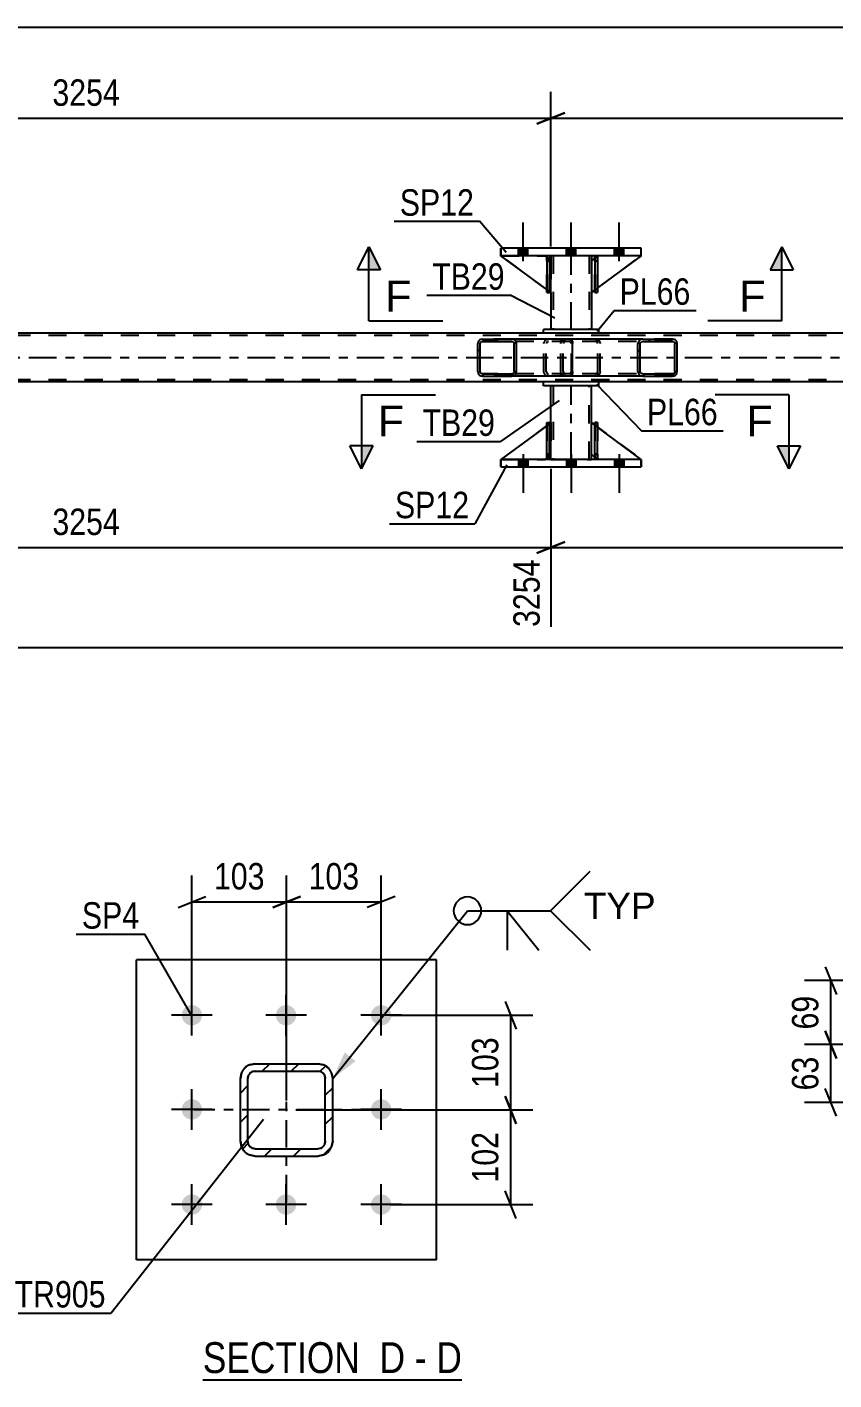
# Model space of a CAD drawing. Header units: millimetres. Extents: x 0 to 841, y 0 to 594.
# Drawn here: x 97.1 to 184.5, y 101.9 to 248.4 of the extents above; entities that cross this region are included whole.
import ezdxf

# ---------------------------------------------------------------- set-up
doc = ezdxf.new("R2010")
doc.units = ezdxf.units.MM
doc.linetypes.add('DXK_LINE_DOT2', pattern=[3.9198, 1.9599, -1.9599])
doc.linetypes.add('DXK_LINE_DOT3', pattern=[5.9187, 2.979, -0.9799, 0.9799, -0.9799])
doc.styles.add('Arial', font='ARIAL.TTF', dxfattribs={"height": 0.2})
doc.styles.add('Arial Narrow', font='ARIALN.TTF', dxfattribs={"height": 0.2})

# ---------------------------------------------------------------- blocks, each defined once
blk = doc.blocks.new('Unknown-275726623-14 - 2146')
at = {"color": 6, "linetype": 'Continuous'}
blk.add_line((116.12, 101.85), (144.19, 101.85), dxfattribs=at)
at = {"color": 0, "linetype": 'Continuous'}
for points in [[(134.22, 102.6), (134.22, 106.1), (116.12, 106.1), (116.12, 102.6)], [(138.04, 102.6), (138.04, 106.1), (135.27, 106.1), (135.27, 102.6)], [(140.37, 102.6), (140.37, 106.1), (139.09, 106.1), (139.09, 102.6)], [(144.19, 102.6), (144.19, 106.1), (141.42, 106.1), (141.42, 102.6)]]:
    blk.add_wipeout(points, dxfattribs=at)
at = {"color": 7, "linetype": 'Continuous', "style": 'Arial Narrow'}
for s, p in [('SECTION ', (116.12, 102.6)), ('D', (135.27, 102.6)), ('D', (141.42, 102.6)), ('-', (139.09, 102.6))]:
    blk.add_text(s, height=3.34, dxfattribs=at).set_placement(p)
blk = doc.blocks.new('Part-275726623-4379 - 4230')
at = {"color": 7, "linetype": 'DXK_LINE_DOT2'}
for p, q in [((153.82, 219.61), (148.42, 223.61)), ((148.42, 223.61), (153.22, 223.61)), ((153.22, 223.61), (153.82, 223.01)), ((153.82, 223.01), (153.22, 223.61)), ((153.82, 223.01), (153.82, 219.61)), ((153.82, 223.01), (153.82, 223.01)), ((153.82, 223.01), (153.82, 219.61))]:
    blk.add_line(p, q, dxfattribs=at)
blk = doc.blocks.new('Part-275726623-4377 - 4230')
at = {"color": 7, "linetype": 'DXK_LINE_DOT2'}
for p, q in [((158.82, 223.61), (158.22, 223.01)), ((158.22, 219.61), (163.62, 223.61)), ((158.22, 223.01), (158.22, 219.61)), ((163.62, 223.61), (158.82, 223.61))]:
    blk.add_line(p, q, dxfattribs=at)
blk = doc.blocks.new('Part-275726623-4378 - 4230')
at = {"color": 2, "linetype": 'Continuous'}
for p, q in [((153.37, 219.94), (148.42, 223.61)), ((153.37, 223.46), (153.22, 223.61)), ((153.82, 223.01), (153.69, 223.14)), ((153.82, 223.01), (153.82, 223.01)), ((153.82, 219.61), (153.82, 223.01)), ((153.69, 219.7), (153.82, 219.61)), ((153.82, 219.61), (153.82, 219.61))]:
    blk.add_line(p, q, dxfattribs=at)
at = {"color": 7, "linetype": 'DXK_LINE_DOT2'}
for p, q in [((153.22, 223.61), (148.42, 223.61)), ((153.22, 223.61), (153.82, 223.01)), ((153.69, 223.14), (153.37, 223.46)), ((153.82, 223.01), (153.82, 219.61)), ((153.69, 219.7), (153.37, 219.94))]:
    blk.add_line(p, q, dxfattribs=at)
blk = doc.blocks.new('Bolt-275726623-4281 - 4230')
at = {"linetype": 'Continuous'}
for points in [[(150.3, 223.61), (151.34, 223.61), (151.34, 224.41), (150.3, 224.41)], [(150.3, 223.61), (151.34, 223.61), (151.34, 224.41), (150.3, 224.41)], [(150.3, 223.61), (151.34, 223.61), (151.34, 224.41), (150.3, 224.41)], [(155.5, 223.61), (156.54, 223.61), (156.54, 224.41), (155.5, 224.41)], [(155.5, 223.61), (156.54, 223.61), (156.54, 224.41), (155.5, 224.41)], [(160.7, 223.61), (161.74, 223.61), (161.74, 224.41), (160.7, 224.41)], [(160.7, 223.61), (161.74, 223.61), (161.74, 224.41), (160.7, 224.41)], [(160.7, 223.61), (161.74, 223.61), (161.74, 224.41), (160.7, 224.41)]]:
    blk.add_hatch(color=1, dxfattribs=at).paths.add_polyline_path(points)
at = {"color": 1, "linetype": 'Continuous'}
for p, q in [((150.82, 223.01), (150.82, 227.21)), ((150.82, 223.01), (150.82, 227.21)), ((150.82, 223.01), (150.82, 227.21)), ((156.02, 223.01), (156.02, 227.21)), ((156.02, 223.01), (156.02, 227.21)), ((161.22, 223.01), (161.22, 227.21)), ((161.22, 223.01), (161.22, 227.21)), ((161.22, 223.01), (161.22, 227.21)), ((150.3, 223.61), (150.3, 224.41)), ((150.3, 223.61), (150.3, 224.41)), ((150.3, 223.61), (150.3, 224.41)), ((151.34, 223.61), (151.34, 224.41)), ((151.34, 223.61), (151.34, 224.41)), ((151.34, 223.61), (151.34, 224.41)), ((155.5, 223.61), (155.5, 224.41)), ((155.5, 223.61), (155.5, 224.41)), ((156.54, 223.61), (156.54, 224.41)), ((156.54, 223.61), (156.54, 224.41)), ((160.7, 223.61), (160.7, 224.41)), ((160.7, 223.61), (160.7, 224.41)), ((160.7, 223.61), (160.7, 224.41)), ((161.74, 223.61), (161.74, 224.41)), ((161.74, 223.61), (161.74, 224.41)), ((161.74, 223.61), (161.74, 224.41))]:
    blk.add_line(p, q, dxfattribs=at)
blk = doc.blocks.new('Bolt-275726623-4282 - 4230')
at = {"linetype": 'Continuous'}
for points in [[(151.34, 201.53), (150.3, 201.53), (150.3, 200.73), (151.34, 200.73)], [(151.34, 201.53), (150.3, 201.53), (150.3, 200.73), (151.34, 200.73)], [(151.34, 201.53), (150.3, 201.53), (150.3, 200.73), (151.34, 200.73)], [(156.54, 201.53), (155.5, 201.53), (155.5, 200.73), (156.54, 200.73)], [(156.54, 201.53), (155.5, 201.53), (155.5, 200.73), (156.54, 200.73)], [(161.74, 201.53), (160.7, 201.53), (160.7, 200.73), (161.74, 200.73)], [(161.74, 201.53), (160.7, 201.53), (160.7, 200.73), (161.74, 200.73)], [(161.74, 201.53), (160.7, 201.53), (160.7, 200.73), (161.74, 200.73)]]:
    blk.add_hatch(color=1, dxfattribs=at).paths.add_polyline_path(points)
at = {"color": 1, "linetype": 'Continuous'}
for p, q in [((150.3, 201.53), (150.3, 200.73)), ((150.3, 201.53), (150.3, 200.73)), ((150.3, 201.53), (150.3, 200.73)), ((150.82, 202.13), (150.82, 197.93)), ((150.82, 202.13), (150.82, 197.93)), ((150.82, 202.13), (150.82, 197.93)), ((151.34, 201.53), (151.34, 200.73)), ((151.34, 201.53), (151.34, 200.73)), ((151.34, 201.53), (151.34, 200.73)), ((155.5, 201.53), (155.5, 200.73)), ((155.5, 201.53), (155.5, 200.73)), ((156.02, 202.13), (156.02, 197.93)), ((156.02, 202.13), (156.02, 197.93)), ((156.54, 201.53), (156.54, 200.73)), ((156.54, 201.53), (156.54, 200.73)), ((160.7, 201.53), (160.7, 200.73)), ((160.7, 201.53), (160.7, 200.73)), ((160.7, 201.53), (160.7, 200.73)), ((161.22, 202.13), (161.22, 197.93)), ((161.22, 202.13), (161.22, 197.93)), ((161.22, 202.13), (161.22, 197.93)), ((161.74, 201.53), (161.74, 200.73)), ((161.74, 201.53), (161.74, 200.73)), ((161.74, 201.53), (161.74, 200.73))]:
    blk.add_line(p, q, dxfattribs=at)
blk = doc.blocks.new('Part-275726623-4478 - 4230')
at = {"color": 7, "linetype": 'DXK_LINE_DOT2'}
for p, q in [((153.37, 223.01), (153.37, 223.61)), ((153.37, 223.61), (153.37, 223.61)), ((153.37, 223.61), (153.37, 219.61)), ((153.69, 223.61), (153.37, 223.61)), ((153.37, 219.61), (153.37, 223.01)), ((153.37, 223.01), (153.69, 223.01)), ((153.69, 223.01), (153.69, 223.61)), ((153.69, 219.61), (153.69, 223.61)), ((153.69, 223.01), (153.69, 219.61)), ((153.37, 219.61), (153.69, 219.61))]:
    blk.add_line(p, q, dxfattribs=at)
blk = doc.blocks.new('Part-275726623-4293 - 4230')
at = {"color": 2, "linetype": 'Continuous'}
for p, q in [((153.02, 215.21), (61.78, 215.21)), ((323.28, 215.21), (159.02, 215.21)), ((153.02, 209.93), (61.78, 209.93)), ((323.28, 209.93), (159.02, 209.93))]:
    blk.add_line(p, q, dxfattribs=at)
at = {"color": 7, "linetype": 'DXK_LINE_DOT2'}
for p, q in [((720.69, 214.97), (61.78, 214.97)), ((159.02, 215.21), (153.02, 215.21)), ((720.69, 210.17), (61.78, 210.17)), ((159.02, 209.93), (153.02, 209.93))]:
    blk.add_line(p, q, dxfattribs=at)
at = {"color": 7, "linetype": 'DXK_LINE_DOT3'}
blk.add_line((61.78, 212.57), (720.69, 212.57), dxfattribs=at)
blk = doc.blocks.new('Part-275726623-4472 - 4230')
at = {"color": 2, "linetype": 'Continuous'}
for p, q in [((159.02, 209.93), (153.02, 209.93)), ((153.02, 209.53), (153.02, 209.93)), ((159.02, 209.53), (153.02, 209.53)), ((159.02, 209.53), (159.02, 209.93))]:
    blk.add_line(p, q, dxfattribs=at)
blk = doc.blocks.new('Part-275726623-4375 - 4230')
at = {"color": 7, "linetype": 'DXK_LINE_DOT2'}
for p, q in [((153.37, 205.53), (153.69, 205.53)), ((153.37, 202.13), (153.37, 205.53)), ((153.37, 205.53), (153.37, 201.53)), ((153.69, 205.53), (153.69, 202.13)), ((153.69, 201.53), (153.69, 205.43)), ((153.69, 202.13), (153.37, 202.13)), ((153.37, 201.53), (153.37, 202.13)), ((153.69, 201.53), (153.37, 201.53)), ((153.69, 202.13), (153.69, 201.53)), ((153.69, 201.53), (153.69, 201.53))]:
    blk.add_line(p, q, dxfattribs=at)
blk = doc.blocks.new('Part-275726623-4362 - 4230')
at = {"color": 2, "linetype": 'Continuous'}
for p, q in [((163.62, 224.41), (148.42, 224.41)), ((148.42, 223.61), (148.42, 224.41)), ((163.62, 223.61), (163.62, 224.41)), ((163.62, 223.61), (148.42, 223.61))]:
    blk.add_line(p, q, dxfattribs=at)
at = {"color": 7, "linetype": 'DXK_LINE_DOT2'}
for p, q in [((148.42, 224.41), (148.42, 223.61)), ((163.62, 223.61), (163.62, 224.41))]:
    blk.add_line(p, q, dxfattribs=at)
blk = doc.blocks.new('Part-275726623-4371 - 4230')
at = {"color": 7, "linetype": 'DXK_LINE_DOT2'}
for p, q in [((153.82, 205.53), (148.42, 201.53)), ((153.82, 202.13), (153.82, 205.53)), ((153.82, 205.53), (153.82, 202.13)), ((148.42, 201.53), (153.22, 201.53)), ((153.22, 201.53), (153.82, 202.13)), ((153.82, 202.13), (153.22, 201.53)), ((153.82, 202.13), (153.82, 202.13))]:
    blk.add_line(p, q, dxfattribs=at)
blk = doc.blocks.new('Part-275726623-4374 - 4230')
at = {"color": 7, "linetype": 'DXK_LINE_DOT2'}
for p, q in [((158.89, 205.53), (158.57, 205.53)), ((158.57, 202.13), (158.57, 205.53)), ((158.57, 205.53), (158.57, 201.53)), ((158.89, 205.53), (158.89, 202.13)), ((158.89, 201.53), (158.89, 205.53)), ((158.89, 202.13), (158.57, 202.13)), ((158.57, 201.53), (158.57, 202.13)), ((158.89, 201.53), (158.57, 201.53)), ((158.89, 202.13), (158.89, 201.53)), ((158.89, 201.53), (158.89, 201.53))]:
    blk.add_line(p, q, dxfattribs=at)
blk = doc.blocks.new('Part-275726623-4368 - 4230')
at = {"color": 2, "linetype": 'Continuous'}
for p, q in [((158.22, 202.13), (158.22, 205.53)), ((158.57, 205.27), (158.22, 205.53)), ((163.62, 201.53), (158.89, 205.03)), ((158.57, 201.78), (158.22, 202.13))]:
    blk.add_line(p, q, dxfattribs=at)
at = {"color": 7, "linetype": 'DXK_LINE_DOT2'}
for p, q in [((158.89, 205.03), (158.57, 205.27)), ((158.82, 201.53), (158.57, 201.78)), ((163.62, 201.53), (158.82, 201.53)), ((163.62, 201.53), (163.62, 201.53)), ((163.62, 201.53), (163.62, 201.53))]:
    blk.add_line(p, q, dxfattribs=at)
blk = doc.blocks.new('Part-275726623-4376 - 4230')
at = {"color": 2, "linetype": 'Continuous'}
for p, q in [((158.57, 223.36), (158.22, 223.01)), ((158.22, 223.01), (158.22, 219.61)), ((163.62, 223.61), (158.89, 220.11)), ((158.57, 219.87), (158.22, 219.61))]:
    blk.add_line(p, q, dxfattribs=at)
at = {"color": 7, "linetype": 'DXK_LINE_DOT2'}
for p, q in [((158.82, 223.61), (158.57, 223.36)), ((163.62, 223.61), (158.82, 223.61)), ((158.89, 220.11), (158.57, 219.87))]:
    blk.add_line(p, q, dxfattribs=at)
blk = doc.blocks.new('Part-275726623-4367 - 4230')
at = {"color": 2, "linetype": 'Continuous'}
for p, q in [((148.42, 200.73), (148.42, 201.53)), ((163.62, 201.53), (148.42, 201.53)), ((148.42, 200.73), (163.62, 200.73)), ((163.62, 200.73), (163.62, 201.53))]:
    blk.add_line(p, q, dxfattribs=at)
at = {"color": 7, "linetype": 'DXK_LINE_DOT2'}
for p, q in [((148.42, 201.53), (148.42, 200.73)), ((163.62, 201.53), (163.62, 200.73))]:
    blk.add_line(p, q, dxfattribs=at)
blk = doc.blocks.new('Part-275726623-4369 - 4230')
at = {"color": 7, "linetype": 'DXK_LINE_DOT2'}
for p, q in [((158.22, 202.13), (158.22, 205.53)), ((158.22, 205.53), (163.62, 201.53)), ((158.82, 201.53), (158.22, 202.13)), ((163.62, 201.53), (158.82, 201.53))]:
    blk.add_line(p, q, dxfattribs=at)
blk = doc.blocks.new('Part-275726623-4370 - 4230')
at = {"color": 2, "linetype": 'Continuous'}
for p, q in [((153.37, 205.2), (148.42, 201.53)), ((153.82, 205.53), (153.69, 205.44)), ((153.82, 202.13), (153.82, 205.53)), ((153.37, 201.68), (153.22, 201.53)), ((153.82, 202.13), (153.69, 202)), ((153.82, 202.13), (153.82, 202.13))]:
    blk.add_line(p, q, dxfattribs=at)
at = {"color": 7, "linetype": 'DXK_LINE_DOT2'}
for p, q in [((153.69, 205.44), (153.37, 205.2)), ((153.82, 202.13), (153.82, 205.53)), ((148.42, 201.53), (153.22, 201.53)), ((153.82, 202.13), (153.22, 201.53)), ((153.69, 202), (153.37, 201.68))]:
    blk.add_line(p, q, dxfattribs=at)
blk = doc.blocks.new('Part-275726623-4372 - 4230')
at = {"color": 2, "linetype": 'Continuous'}
for p, q in [((158.57, 201.53), (158.57, 205.53)), ((158.57, 205.53), (158.89, 205.53)), ((158.89, 201.53), (158.89, 205.53)), ((158.57, 201.53), (158.57, 201.53)), ((158.89, 201.53), (158.57, 201.53))]:
    blk.add_line(p, q, dxfattribs=at)
at = {"color": 7, "linetype": 'DXK_LINE_DOT2'}
for p, q in [((158.57, 205.53), (158.57, 202.13)), ((158.89, 202.13), (158.89, 205.53)), ((158.57, 202.13), (158.57, 201.53)), ((158.57, 202.13), (158.89, 202.13)), ((158.89, 201.53), (158.89, 202.13)), ((158.89, 201.53), (158.89, 201.53))]:
    blk.add_line(p, q, dxfattribs=at)
blk = doc.blocks.new('Part-275726623-4373 - 4230')
at = {"color": 2, "linetype": 'Continuous'}
for p, q in [((153.37, 201.53), (153.37, 205.53)), ((153.37, 205.53), (153.69, 205.53)), ((153.69, 201.53), (153.69, 205.53)), ((153.37, 201.53), (153.37, 201.53)), ((153.69, 201.53), (153.37, 201.53))]:
    blk.add_line(p, q, dxfattribs=at)
at = {"color": 7, "linetype": 'DXK_LINE_DOT2'}
for p, q in [((153.37, 205.53), (153.37, 202.13)), ((153.69, 202.13), (153.69, 205.53)), ((153.37, 202.13), (153.37, 201.53)), ((153.37, 202.13), (153.69, 202.13)), ((153.69, 201.53), (153.69, 202.13)), ((153.69, 201.53), (153.69, 201.53))]:
    blk.add_line(p, q, dxfattribs=at)
blk = doc.blocks.new('Part-275726623-4380 - 4230')
at = {"color": 2, "linetype": 'Continuous'}
for p, q in [((158.89, 223.61), (158.57, 223.61)), ((158.57, 223.61), (158.57, 219.61)), ((158.89, 223.61), (158.89, 223.61)), ((158.89, 223.61), (158.89, 219.61)), ((158.89, 219.61), (158.57, 219.61))]:
    blk.add_line(p, q, dxfattribs=at)
at = {"color": 7, "linetype": 'DXK_LINE_DOT2'}
for p, q in [((158.57, 223.01), (158.57, 223.61)), ((158.89, 223.01), (158.57, 223.01)), ((158.57, 223.01), (158.57, 219.61)), ((158.89, 223.01), (158.89, 223.61)), ((158.89, 223.61), (158.89, 223.61)), ((158.89, 219.61), (158.89, 223.01))]:
    blk.add_line(p, q, dxfattribs=at)
blk = doc.blocks.new('Part-275726623-4381 - 4230')
at = {"color": 2, "linetype": 'Continuous'}
for p, q in [((153.69, 223.61), (153.37, 223.61)), ((153.37, 223.61), (153.37, 219.61)), ((153.69, 223.61), (153.69, 223.61)), ((153.69, 223.61), (153.69, 219.61)), ((153.69, 219.61), (153.37, 219.61))]:
    blk.add_line(p, q, dxfattribs=at)
at = {"color": 7, "linetype": 'DXK_LINE_DOT2'}
for p, q in [((153.37, 223.01), (153.37, 223.61)), ((153.69, 223.01), (153.37, 223.01)), ((153.37, 223.01), (153.37, 219.61)), ((153.69, 223.01), (153.69, 223.61)), ((153.69, 223.61), (153.69, 223.61)), ((153.69, 219.61), (153.69, 223.01))]:
    blk.add_line(p, q, dxfattribs=at)
blk = doc.blocks.new('Part-275726623-4382 - 4230')
at = {"color": 7, "linetype": 'DXK_LINE_DOT2'}
for p, q in [((158.57, 223.01), (158.57, 223.61)), ((158.57, 223.61), (158.57, 223.61)), ((158.57, 223.61), (158.57, 219.61)), ((158.89, 223.61), (158.57, 223.61)), ((158.57, 219.61), (158.57, 223.01)), ((158.57, 223.01), (158.89, 223.01)), ((158.89, 223.01), (158.89, 223.61)), ((158.89, 219.61), (158.89, 223.61)), ((158.89, 223.01), (158.89, 219.61)), ((158.57, 219.61), (158.89, 219.61))]:
    blk.add_line(p, q, dxfattribs=at)
blk = doc.blocks.new('Part-275726623-4383 - 4230')
at = {"linetype": 'Continuous'}
h = blk.add_hatch(dxfattribs=at)
h.set_pattern_fill('', scale=0.7, style=0, pattern_type=0)
h.set_pattern_definition([(45, (150.0664, 214.2723), (-1.57154, 1.57154), [])])
h.paths.add_polyline_path([(150.1, 214.09), (150.07, 214.27), (149.96, 214.43), (149.79, 214.53), (149.6, 214.57), (146.42, 214.57), (146.23, 214.53), (146.06, 214.43), (145.95, 214.27), (145.91, 214.09), (145.91, 211.05), (145.95, 210.86), (146.06, 210.71), (146.23, 210.61), (146.42, 210.57), (149.6, 210.57), (149.79, 210.61), (149.96, 210.71), (150.07, 210.86), (150.1, 211.05)])
h.paths.add_polyline_path([(149.83, 210.96), (149.78, 210.88), (149.7, 210.83), (149.6, 210.81), (146.42, 210.81), (146.32, 210.83), (146.24, 210.88), (146.19, 210.96), (146.17, 211.05), (146.17, 214.09), (146.19, 214.18), (146.24, 214.26), (146.32, 214.31), (146.42, 214.33), (149.6, 214.33), (149.7, 214.31), (149.78, 214.26), (149.83, 214.18), (149.85, 214.09), (149.85, 211.05)])
at = {"color": 2, "linetype": 'Continuous'}
for p, q in [((145.95, 214.27), (145.91, 214.09)), ((145.91, 211.05), (145.91, 214.09)), ((146.17, 214.09), (146.19, 214.18)), ((146.17, 211.05), (146.17, 214.09)), ((146.19, 214.18), (146.24, 214.26)), ((146.42, 214.57), (146.23, 214.53)), ((146.24, 214.26), (146.32, 214.31)), ((146.32, 214.31), (146.42, 214.33)), ((146.42, 214.57), (149.6, 214.57)), ((146.42, 214.33), (149.6, 214.33)), ((155.9, 214.57), (149.6, 214.57)), ((149.79, 214.53), (149.6, 214.57)), ((149.6, 214.33), (149.7, 214.31)), ((149.7, 214.31), (149.78, 214.26)), ((149.78, 214.26), (149.83, 214.18)), ((149.83, 214.18), (149.85, 214.09)), ((149.85, 211.05), (149.85, 214.09)), ((150.1, 214.09), (150.07, 214.27)), ((150.1, 211.05), (150.1, 214.09)), ((155.9, 214.57), (156.01, 214.53)), ((156.01, 214.53), (156.09, 214.43)), ((156.09, 214.43), (156.15, 214.27)), ((156.15, 214.27), (156.17, 214.09)), ((156.17, 211.05), (156.17, 214.09)), ((145.91, 211.05), (145.95, 210.86)), ((146.19, 210.96), (146.17, 211.05)), ((149.85, 211.05), (149.83, 210.96)), ((150.07, 210.86), (150.1, 211.05)), ((156.17, 211.05), (156.15, 210.86)), ((146.24, 210.88), (146.19, 210.96)), ((146.23, 210.61), (146.42, 210.57)), ((146.32, 210.83), (146.24, 210.88)), ((146.42, 210.81), (146.32, 210.83)), ((146.42, 210.81), (149.6, 210.81)), ((146.42, 210.57), (149.6, 210.57)), ((149.7, 210.83), (149.6, 210.81)), ((149.6, 210.57), (149.79, 210.61)), ((155.9, 210.57), (149.6, 210.57)), ((149.78, 210.88), (149.7, 210.83)), ((149.83, 210.96), (149.78, 210.88)), ((156.01, 210.61), (155.9, 210.57)), ((156.09, 210.71), (156.01, 210.61)), ((156.15, 210.86), (156.09, 210.71))]:
    blk.add_line(p, q, dxfattribs=at)
at = {"color": 7, "linetype": 'DXK_LINE_DOT2'}
for p, q in [((149.6, 214.57), (146.42, 214.57)), ((155.9, 214.33), (146.42, 214.33)), ((153.07, 214.09), (153.1, 214.27)), ((153.07, 211.05), (153.07, 214.09)), ((153.34, 214.18), (153.32, 214.09)), ((153.32, 211.05), (153.32, 214.09)), ((153.39, 214.26), (153.34, 214.18)), ((153.38, 214.53), (153.57, 214.57)), ((153.39, 214.26), (153.41, 214.27)), ((153.41, 214.27), (153.47, 214.31)), ((153.47, 214.31), (153.57, 214.33)), ((154.91, 214.33), (154.91, 214.57)), ((155.95, 214.31), (155.9, 214.33)), ((156, 214.26), (155.95, 214.31)), ((156.03, 214.18), (156, 214.26)), ((156.04, 214.09), (156.03, 214.18)), ((156.04, 211.05), (156.04, 214.09)), ((153.1, 210.86), (153.07, 211.05)), ((153.32, 211.05), (153.34, 210.96)), ((156.03, 210.96), (156.04, 211.05)), ((155.9, 210.81), (146.42, 210.81)), ((149.6, 210.57), (146.42, 210.57)), ((153.34, 210.96), (153.39, 210.88)), ((153.57, 210.57), (153.38, 210.61)), ((153.39, 210.88), (153.47, 210.83)), ((153.47, 210.83), (153.57, 210.81)), ((154.91, 210.57), (154.91, 210.81)), ((155.9, 210.81), (155.95, 210.83)), ((155.95, 210.83), (156, 210.88)), ((156, 210.88), (156.03, 210.96))]:
    blk.add_line(p, q, dxfattribs=at)
at = {"color": 2, "linetype": 'Continuous'}
for centre, start, end in [((146.4, 214.07), 111.1941, 156.1506), ((149.62, 214.07), 23.8494, 68.8059), ((146.4, 211.06), 203.8494, 248.8059), ((149.62, 211.06), 291.1941, 336.1506)]:
    blk.add_arc(centre, 0.492, start, end, dxfattribs=at)
at = {"color": 7, "linetype": 'DXK_LINE_DOT2'}
for centre, start, end in [((153.55, 214.07), 111.1941, 156.1506), ((153.55, 211.06), 203.8494, 248.8059)]:
    blk.add_arc(centre, 0.492, start, end, dxfattribs=at)
blk = doc.blocks.new('Part-275726623-4385 - 4230')
at = {"linetype": 'Continuous'}
h = blk.add_hatch(dxfattribs=at)
h.set_pattern_fill('', scale=0.7, style=0, pattern_type=0)
h.set_pattern_definition([(45, (167.4771, 214.2723), (-1.57154, 1.57154), [])])
h.paths.add_polyline_path([(167.52, 214.09), (167.48, 214.27), (167.37, 214.43), (167.2, 214.53), (167.01, 214.57), (163.77, 214.57), (163.57, 214.53), (163.41, 214.43), (163.3, 214.27), (163.26, 214.09), (163.26, 211.05), (163.3, 210.86), (163.41, 210.71), (163.57, 210.61), (163.77, 210.57), (167.01, 210.57), (167.2, 210.61), (167.37, 210.71), (167.48, 210.86), (167.52, 211.05)])
h.paths.add_polyline_path([(167.24, 210.96), (167.19, 210.88), (167.1, 210.83), (167.01, 210.81), (163.77, 210.81), (163.67, 210.83), (163.59, 210.88), (163.53, 210.96), (163.51, 211.05), (163.51, 214.09), (163.53, 214.18), (163.59, 214.26), (163.67, 214.31), (163.77, 214.33), (167.01, 214.33), (167.1, 214.31), (167.19, 214.26), (167.24, 214.18), (167.26, 214.09), (167.26, 211.05)])
at = {"color": 7, "linetype": 'DXK_LINE_DOT2'}
for p, q in [((154.91, 214.09), (154.95, 214.27)), ((154.91, 211.05), (154.91, 214.09)), ((155.18, 214.18), (155.17, 214.09)), ((155.17, 211.05), (155.17, 214.09)), ((155.24, 214.26), (155.18, 214.18)), ((155.23, 214.53), (155.42, 214.57)), ((155.32, 214.31), (155.24, 214.26)), ((155.42, 214.33), (155.32, 214.31)), ((155.9, 214.57), (155.42, 214.57)), ((167.01, 214.33), (155.42, 214.33)), ((158.66, 214.57), (158.85, 214.53)), ((158.75, 214.31), (158.66, 214.33)), ((158.84, 214.26), (158.75, 214.31)), ((158.89, 214.18), (158.84, 214.26)), ((158.91, 214.09), (158.89, 214.18)), ((158.91, 211.05), (158.91, 214.09)), ((159.13, 214.27), (159.17, 214.09)), ((159.17, 211.05), (159.17, 214.09)), ((167.01, 214.57), (163.77, 214.57)), ((154.95, 210.86), (154.91, 211.05)), ((155.17, 211.05), (155.18, 210.96)), ((158.89, 210.96), (158.91, 211.05)), ((159.17, 211.05), (159.13, 210.86)), ((155.18, 210.96), (155.24, 210.88)), ((155.42, 210.57), (155.23, 210.61)), ((155.24, 210.88), (155.32, 210.83)), ((155.32, 210.83), (155.42, 210.81)), ((167.01, 210.81), (155.42, 210.81)), ((155.9, 210.57), (155.42, 210.57)), ((158.66, 210.81), (158.75, 210.83)), ((158.85, 210.61), (158.66, 210.57)), ((158.75, 210.83), (158.84, 210.88)), ((158.84, 210.88), (158.89, 210.96)), ((167.01, 210.57), (163.77, 210.57))]:
    blk.add_line(p, q, dxfattribs=at)
at = {"color": 2, "linetype": 'Continuous'}
for p, q in [((163.77, 214.57), (155.9, 214.57)), ((163.3, 214.27), (163.26, 214.09)), ((163.26, 211.05), (163.26, 214.09)), ((163.51, 214.09), (163.53, 214.18)), ((163.51, 211.05), (163.51, 214.09)), ((163.53, 214.18), (163.59, 214.26)), ((163.77, 214.57), (163.57, 214.53)), ((163.59, 214.26), (163.67, 214.31)), ((163.67, 214.31), (163.77, 214.33)), ((163.77, 214.57), (167.01, 214.57)), ((163.77, 214.33), (167.01, 214.33)), ((167.2, 214.53), (167.01, 214.57)), ((167.01, 214.33), (167.1, 214.31)), ((167.1, 214.31), (167.19, 214.26)), ((167.19, 214.26), (167.24, 214.18)), ((167.24, 214.18), (167.26, 214.09)), ((167.26, 211.05), (167.26, 214.09)), ((167.52, 214.09), (167.48, 214.27)), ((167.52, 211.05), (167.52, 214.09)), ((163.26, 211.05), (163.3, 210.86)), ((163.53, 210.96), (163.51, 211.05)), ((167.26, 211.05), (167.24, 210.96)), ((167.48, 210.86), (167.52, 211.05)), ((163.77, 210.57), (155.9, 210.57)), ((163.59, 210.88), (163.53, 210.96)), ((163.57, 210.61), (163.77, 210.57)), ((163.67, 210.83), (163.59, 210.88)), ((163.77, 210.81), (163.67, 210.83)), ((163.77, 210.81), (167.01, 210.81)), ((163.77, 210.57), (167.01, 210.57)), ((167.1, 210.83), (167.01, 210.81)), ((167.01, 210.57), (167.2, 210.61)), ((167.19, 210.88), (167.1, 210.83)), ((167.24, 210.96), (167.19, 210.88))]:
    blk.add_line(p, q, dxfattribs=at)
at = {"color": 7, "linetype": 'DXK_LINE_DOT2'}
for centre, start, end in [((155.4, 214.07), 110.7583, 155.68), ((158.68, 214.07), 24.32, 69.2417), ((155.4, 211.07), 204.32, 249.2417), ((158.68, 211.07), 290.7583, 335.68)]:
    blk.add_arc(centre, 0.496, start, end, dxfattribs=at)
at = {"color": 2, "linetype": 'Continuous'}
for centre, start, end in [((163.75, 214.07), 110.7583, 155.68), ((167.02, 214.07), 24.32, 69.2417), ((163.75, 211.07), 204.32, 249.2417), ((167.02, 211.07), 290.7583, 335.68)]:
    blk.add_arc(centre, 0.496, start, end, dxfattribs=at)
blk = doc.blocks.new('Part-275726623-4462 - 4230')
at = {"color": 2, "linetype": 'Continuous'}
for p, q in [((153.82, 223.61), (153.82, 223.01)), ((158.22, 223.61), (158.22, 223.01)), ((153.82, 219.61), (153.82, 215.61)), ((158.22, 219.61), (158.22, 215.61))]:
    blk.add_line(p, q, dxfattribs=at)
at = {"color": 7, "linetype": 'DXK_LINE_DOT2'}
for p, q in [((158.22, 223.61), (153.82, 223.61)), ((153.82, 223.01), (153.82, 219.61)), ((154.06, 223.61), (154.06, 215.61)), ((157.98, 223.61), (157.98, 215.61)), ((158.22, 223.01), (158.22, 219.61)), ((158.22, 215.61), (153.82, 215.61))]:
    blk.add_line(p, q, dxfattribs=at)
at = {"color": 7, "linetype": 'DXK_LINE_DOT3'}
blk.add_line((156.02, 215.61), (156.02, 223.61), dxfattribs=at)
blk = doc.blocks.new('Part-275726623-4467 - 4230')
at = {"color": 2, "linetype": 'Continuous'}
for p, q in [((159.02, 215.61), (153.02, 215.61)), ((153.02, 215.21), (153.02, 215.61)), ((159.02, 215.21), (159.02, 215.61)), ((159.02, 215.21), (153.02, 215.21))]:
    blk.add_line(p, q, dxfattribs=at)
blk = doc.blocks.new('Part-275726623-4477 - 4230')
at = {"color": 2, "linetype": 'Continuous'}
for p, q in [((153.82, 205.53), (153.82, 209.53)), ((158.22, 205.53), (158.22, 209.53)), ((153.82, 201.53), (153.82, 202.13)), ((158.22, 201.53), (158.22, 202.13))]:
    blk.add_line(p, q, dxfattribs=at)
at = {"color": 7, "linetype": 'DXK_LINE_DOT2'}
for p, q in [((158.22, 209.53), (153.82, 209.53)), ((154.06, 209.53), (154.06, 201.53)), ((157.98, 201.53), (157.98, 209.53)), ((153.82, 202.13), (153.82, 205.53)), ((158.22, 202.13), (158.22, 205.53)), ((153.82, 201.53), (158.22, 201.53))]:
    blk.add_line(p, q, dxfattribs=at)
at = {"color": 7, "linetype": 'DXK_LINE_DOT3'}
blk.add_line((156.02, 201.53), (156.02, 209.53), dxfattribs=at)
blk = doc.blocks.new('Part-275726623-2286 - 2146')
at = {"linetype": 'Continuous'}
h = blk.add_hatch(dxfattribs=at)
h.set_pattern_fill('', scale=0.7, style=0, pattern_type=0)
h.set_pattern_definition([(45, (129.205, 126.2233), (-1.57154, 1.57154), [])])
h.paths.add_polyline_path([(128.59, 126.1), (129.2, 126.22), (129.72, 126.57), (130.07, 127.09), (130.19, 127.7), (130.19, 134.5), (130.07, 135.11), (129.72, 135.63), (129.2, 135.98), (128.59, 136.1), (121.79, 136.1), (121.18, 135.98), (120.66, 135.63), (120.31, 135.11), (120.19, 134.5), (120.19, 127.7), (120.31, 127.09), (120.66, 126.57), (121.18, 126.22), (121.79, 126.1)])
h.paths.add_polyline_path([(121.79, 126.9), (121.49, 126.96), (121.23, 127.14), (121.05, 127.4), (120.99, 127.7), (120.99, 134.5), (121.05, 134.81), (121.23, 135.07), (121.49, 135.24), (121.79, 135.3), (128.59, 135.3), (128.9, 135.24), (129.16, 135.07), (129.33, 134.81), (129.39, 134.5), (129.39, 127.7), (129.33, 127.4), (129.16, 127.14), (128.9, 126.96), (128.59, 126.9)])
at = {"color": 7, "linetype": 'DXK_LINE_DOT3'}
for p, q in [((125.19, 121.1), (125.19, 141.1)), ((135.19, 131.1), (115.19, 131.1))]:
    blk.add_line(p, q, dxfattribs=at)
at = {"color": 7, "linetype": 'DXK_LINE_DOT2'}
for p, q in [((120.19, 134.5), (120.31, 135.11)), ((121.05, 134.81), (120.99, 134.5)), ((121.18, 135.98), (121.79, 136.1)), ((121.79, 135.3), (121.49, 135.24)), ((121.79, 136.1), (128.59, 136.1)), ((121.79, 135.3), (128.59, 135.3)), ((128.59, 136.1), (129.2, 135.98)), ((128.9, 135.24), (128.59, 135.3)), ((129.39, 134.5), (129.33, 134.81)), ((130.07, 135.11), (130.19, 134.5)), ((120.19, 127.7), (120.19, 134.5)), ((120.99, 127.7), (120.99, 134.5)), ((129.39, 127.7), (129.39, 134.5)), ((130.19, 127.7), (130.19, 134.5)), ((120.31, 127.09), (120.19, 127.7)), ((120.99, 127.7), (121.05, 127.4)), ((129.33, 127.4), (129.39, 127.7)), ((130.19, 127.7), (130.07, 127.09)), ((121.79, 126.1), (121.18, 126.22)), ((121.49, 126.96), (121.79, 126.9)), ((121.79, 126.9), (128.59, 126.9)), ((121.79, 126.1), (128.59, 126.1)), ((128.59, 126.9), (128.9, 126.96)), ((129.2, 126.22), (128.59, 126.1))]:
    blk.add_line(p, q, dxfattribs=at)
at = {"color": 2, "linetype": 'Continuous'}
for p, q in [((120.31, 135.11), (120.19, 134.5)), ((120.99, 134.5), (121.05, 134.81)), ((121.79, 136.1), (121.18, 135.98)), ((121.49, 135.24), (121.79, 135.3)), ((121.79, 136.1), (128.59, 136.1)), ((121.79, 135.3), (128.59, 135.3)), ((129.2, 135.98), (128.59, 136.1)), ((128.59, 135.3), (128.9, 135.24)), ((129.33, 134.81), (129.39, 134.5)), ((130.19, 134.5), (130.07, 135.11)), ((120.19, 127.7), (120.19, 134.5)), ((120.99, 127.7), (120.99, 134.5)), ((129.39, 127.7), (129.39, 134.5)), ((130.19, 127.7), (130.19, 134.5)), ((120.19, 127.7), (120.31, 127.09)), ((121.05, 127.4), (120.99, 127.7)), ((129.39, 127.7), (129.33, 127.4)), ((130.07, 127.09), (130.19, 127.7)), ((121.18, 126.22), (121.79, 126.1)), ((121.79, 126.9), (121.49, 126.96)), ((121.79, 126.9), (128.59, 126.9)), ((121.79, 126.1), (128.59, 126.1)), ((128.9, 126.96), (128.59, 126.9)), ((128.59, 126.1), (129.2, 126.22))]:
    blk.add_line(p, q, dxfattribs=at)
at = {"color": 7, "linetype": 'DXK_LINE_DOT2'}
for centre, radius, start, end in [((121.79, 134.5), 1.6, 112.5, 157.5), ((121.79, 134.5), 0.8, 112.5, 157.5), ((128.59, 134.5), 0.8, 22.5, 67.5), ((128.59, 134.5), 1.6, 22.5, 67.5), ((121.79, 127.7), 1.6, 202.5, 247.5), ((121.79, 127.7), 0.8, 202.5, 247.5), ((128.59, 127.7), 0.8, 292.5, 337.5), ((128.59, 127.7), 1.6, 292.5, 337.5)]:
    blk.add_arc(centre, radius, start, end, dxfattribs=at)
at = {"color": 2, "linetype": 'Continuous'}
for centre, radius, start, end in [((121.79, 134.5), 1.6, 112.5, 157.5), ((121.79, 134.5), 0.8, 112.5, 157.5), ((128.59, 134.5), 0.8, 22.5, 67.5), ((128.59, 134.5), 1.6, 22.5, 67.5), ((121.79, 127.7), 1.6, 202.5, 247.5), ((121.79, 127.7), 0.8, 202.5, 247.5), ((128.59, 127.7), 0.8, 292.5, 337.5), ((128.59, 127.7), 1.6, 292.5, 337.5)]:
    blk.add_arc(centre, radius, start, end, dxfattribs=at)
blk = doc.blocks.new('Part-275726623-2254 - 2146')
at = {"color": 2, "linetype": 'Continuous'}
for p, q in [((141.44, 147.35), (108.94, 147.35)), ((108.94, 114.85), (108.94, 147.35)), ((141.44, 114.85), (141.44, 147.35)), ((141.44, 114.85), (108.94, 114.85))]:
    blk.add_line(p, q, dxfattribs=at)
blk = doc.blocks.new('Bolt-275726623-2192 - 2146')
at = {"linetype": 'Continuous'}
for points in [[(114.94, 140.25, -1), (114.94, 142.45, -1)], [(125.14, 140.25, -1), (125.14, 142.45, -1)], [(135.44, 140.25, -1), (135.44, 142.45, -1)], [(114.94, 130.05, -1), (114.94, 132.25, -1)], [(135.44, 130.05, -1), (135.44, 132.25, -1)], [(114.94, 119.75, -1), (114.94, 121.95, -1)], [(125.14, 119.75, -1), (125.14, 121.95, -1)], [(135.44, 119.75, -1), (135.44, 121.95, -1)]]:
    blk.add_hatch(color=1, dxfattribs=at).paths.add_polyline_path(points)
at = {"color": 1, "linetype": 'Continuous'}
for p, q in [((114.94, 139.15), (114.94, 143.55)), ((125.14, 139.15), (125.14, 143.55)), ((135.44, 139.15), (135.44, 143.55)), ((117.14, 141.35), (112.74, 141.35)), ((127.34, 141.35), (122.94, 141.35)), ((137.64, 141.35), (133.24, 141.35)), ((114.94, 128.95), (114.94, 133.35)), ((135.44, 128.95), (135.44, 133.35)), ((117.14, 131.15), (112.74, 131.15)), ((137.64, 131.15), (133.24, 131.15)), ((114.94, 118.65), (114.94, 123.05)), ((125.14, 118.65), (125.14, 123.05)), ((135.44, 118.65), (135.44, 123.05)), ((117.14, 120.85), (112.74, 120.85)), ((127.34, 120.85), (122.94, 120.85)), ((137.64, 120.85), (133.24, 120.85))]:
    blk.add_line(p, q, dxfattribs=at)
blk = doc.blocks.new('StraightDimension-275726623-23100 - 1378')
at = {"color": 7, "linetype": 'Continuous'}
for p, q in [((183.55, 139.67), (184.75, 136.67)), ((196.23, 138.17), (181.3, 138.17)), ((184.15, 131.91), (184.15, 138.17)), ((184.75, 130.41), (183.55, 133.41)), ((224.48, 131.91), (181.3, 131.91))]:
    blk.add_line(p, q, dxfattribs=at)
at = {"color": 0}
blk.add_wipeout([(183.4, 137.46), (179.2, 137.46), (179.2, 132.61), (183.4, 132.61)], dxfattribs=at)
at = {"color": 3, "style": 'Arial Narrow'}
blk.add_text('63', height=2.863, rotation=90.0002, dxfattribs=at).set_placement((182.8, 133.21))
blk = doc.blocks.new('StraightDimension-275726623-23099 - 1378')
at = {"color": 7, "linetype": 'Continuous'}
for p, q in [((183.55, 146.61), (184.75, 143.61)), ((224.48, 145.11), (181.3, 145.11)), ((184.15, 138.17), (184.15, 145.11)), ((184.75, 136.67), (183.55, 139.67)), ((196.23, 138.17), (181.3, 138.17))]:
    blk.add_line(p, q, dxfattribs=at)
at = {"color": 0}
blk.add_wipeout([(183.4, 144.06), (179.2, 144.06), (179.2, 139.21), (183.4, 139.21)], dxfattribs=at)
at = {"color": 3, "style": 'Arial Narrow'}
blk.add_text('69', height=2.863, rotation=90.0002, dxfattribs=at).set_placement((182.8, 139.81))
blk = doc.blocks.new('StraightDimension-275726623-4513 - 4230')
at = {"color": 7, "linetype": 'Continuous'}
blk.add_line((52.52, 181.18), (729.31, 181.18), dxfattribs=at)
blk = doc.blocks.new('StraightDimension-275726623-4542 - 4230')
at = {"color": 7, "linetype": 'Continuous'}
for p, q in [((153.82, 200.53), (153.82, 183.4)), ((324.08, 200.53), (324.08, 183.4)), ((155.32, 192.61), (152.32, 191.41)), ((153.82, 192.01), (324.08, 192.01)), ((322.58, 191.41), (325.58, 192.61))]:
    blk.add_line(p, q, dxfattribs=at)
at = {"color": 0}
blk.add_wipeout([(243.21, 192.76), (243.21, 196.96), (234.69, 196.96), (234.69, 192.76)], dxfattribs=at)
at = {"color": 3, "style": 'Arial Narrow'}
blk.add_text('4257', height=2.863, dxfattribs=at).set_placement((235.29, 193.36))
at = {"color": 0, "linetype": 'Continuous'}
blk.add_wipeout([(323.48, 191.31), (319.28, 191.31), (319.28, 182.8), (323.48, 182.8)], dxfattribs=at)
at = {"color": 3, "linetype": 'Continuous', "style": 'Arial Narrow'}
blk.add_text('7510', height=2.863, rotation=90.0002, dxfattribs=at).set_placement((322.88, 183.4))
blk = doc.blocks.new('StraightDimension-275726623-4548 - 4230')
at = {"color": 7, "linetype": 'Continuous'}
for p, q in [((53.16, 208.93), (53.16, 188.88)), ((153.82, 200.53), (153.82, 183.4)), ((54.66, 192.61), (51.66, 191.41)), ((53.16, 192.01), (153.82, 192.01)), ((152.32, 191.41), (155.32, 192.61))]:
    blk.add_line(p, q, dxfattribs=at)
at = {"color": 0}
blk.add_wipeout([(107.74, 192.76), (107.74, 196.96), (99.23, 196.96), (99.23, 192.76)], dxfattribs=at)
at = {"color": 3, "style": 'Arial Narrow'}
blk.add_text('3254', height=2.863, dxfattribs=at).set_placement((99.83, 193.36))
at = {"color": 0, "linetype": 'Continuous'}
for points in [[(52.56, 191.31), (48.36, 191.31), (48.36, 188.28), (52.56, 188.28)], [(153.22, 191.31), (149.02, 191.31), (149.02, 182.8), (153.22, 182.8)]]:
    blk.add_wipeout(points, dxfattribs=at)
at = {"color": 3, "linetype": 'Continuous', "style": 'Arial Narrow'}
for s, height, p in [('0', 2.86, (51.96, 188.88)), ('3254', 2.863, (152.62, 183.4))]:
    blk.add_text(s, height=height, rotation=90.0002, dxfattribs=at).set_placement(p)
blk = doc.blocks.new('StraightDimension-275726623-4554 - 4230')
at = {"color": 7, "linetype": 'Continuous'}
for p, q in [((53.16, 216.21), (53.16, 241.34)), ((153.82, 224.61), (153.82, 241.34)), ((54.66, 239.09), (51.66, 237.89)), ((152.32, 237.89), (155.32, 239.09)), ((53.16, 238.49), (153.82, 238.49))]:
    blk.add_line(p, q, dxfattribs=at)
at = {"color": 0}
blk.add_wipeout([(107.74, 239.24), (107.74, 243.44), (99.23, 243.44), (99.23, 239.24)], dxfattribs=at)
at = {"color": 3, "style": 'Arial Narrow'}
blk.add_text('3254', height=2.863, dxfattribs=at).set_placement((99.83, 239.84))
blk = doc.blocks.new('StraightDimension-275726623-4558 - 4230')
at = {"color": 7, "linetype": 'Continuous'}
for p, q in [((153.82, 224.61), (153.82, 241.34)), ((324.08, 224.61), (324.08, 241.34)), ((155.32, 239.09), (152.32, 237.89)), ((322.58, 237.89), (325.58, 239.09)), ((153.82, 238.49), (324.08, 238.49))]:
    blk.add_line(p, q, dxfattribs=at)
at = {"color": 0}
blk.add_wipeout([(243.21, 239.24), (243.21, 243.44), (234.69, 243.44), (234.69, 239.24)], dxfattribs=at)
at = {"color": 3, "style": 'Arial Narrow'}
blk.add_text('4257', height=2.863, dxfattribs=at).set_placement((235.29, 239.84))
blk = doc.blocks.new('StraightDimension-275726623-7610 - 4230')
at = {"color": 7, "linetype": 'Continuous'}
blk.add_line((53.16, 248.37), (729.31, 248.37), dxfattribs=at)
blk = doc.blocks.new('StraightDimension-275726623-22857 - 2146')
at = {"color": 7, "linetype": 'Continuous'}
for p, q in [((148.88, 142.85), (150.08, 139.85)), ((136.44, 141.35), (151.88, 141.35)), ((149.48, 131.1), (149.48, 141.35)), ((150.08, 129.6), (148.88, 132.6)), ((126.19, 131.1), (151.88, 131.1))]:
    blk.add_line(p, q, dxfattribs=at)
at = {"color": 0}
blk.add_wipeout([(148.73, 139.57), (144.53, 139.57), (144.53, 132.88), (148.73, 132.88)], dxfattribs=at)
at = {"color": 3, "style": 'Arial Narrow'}
blk.add_text('103', height=2.863, rotation=90.0002, dxfattribs=at).set_placement((148.13, 133.48))
blk = doc.blocks.new('StraightDimension-275726623-22858 - 2146')
at = {"color": 7, "linetype": 'Continuous'}
for p, q in [((148.88, 132.6), (150.08, 129.6)), ((126.19, 131.1), (151.88, 131.1)), ((149.48, 120.85), (149.48, 131.1)), ((150.08, 119.35), (148.88, 122.35)), ((136.44, 120.85), (151.88, 120.85))]:
    blk.add_line(p, q, dxfattribs=at)
at = {"color": 0}
blk.add_wipeout([(148.73, 129.32), (144.53, 129.32), (144.53, 122.63), (148.73, 122.63)], dxfattribs=at)
at = {"color": 3, "style": 'Arial Narrow'}
blk.add_text('102', height=2.863, rotation=90.0002, dxfattribs=at).set_placement((148.13, 123.23))
blk = doc.blocks.new('StraightDimension-275726623-22929 - 2146')
at = {"color": 7, "linetype": 'Continuous'}
for p, q in [((125.19, 132.1), (125.19, 156.47)), ((135.44, 142.35), (135.44, 156.47)), ((123.69, 153.02), (126.69, 154.22)), ((136.94, 154.22), (133.94, 153.02)), ((125.19, 153.62), (135.44, 153.62))]:
    blk.add_line(p, q, dxfattribs=at)
at = {"color": 0}
blk.add_wipeout([(133.66, 154.37), (133.66, 158.57), (126.98, 158.57), (126.98, 154.37)], dxfattribs=at)
at = {"color": 3, "style": 'Arial Narrow'}
blk.add_text('103', height=2.863, dxfattribs=at).set_placement((127.58, 154.97))
blk = doc.blocks.new('StraightDimension-275726623-22930 - 2146')
at = {"color": 7, "linetype": 'Continuous'}
for p, q in [((114.94, 142.35), (114.94, 156.47)), ((125.19, 132.1), (125.19, 156.47)), ((113.44, 153.02), (116.44, 154.22)), ((126.69, 154.22), (123.69, 153.02)), ((114.94, 153.62), (125.19, 153.62))]:
    blk.add_line(p, q, dxfattribs=at)
at = {"color": 0}
blk.add_wipeout([(123.41, 154.37), (123.41, 158.57), (116.73, 158.57), (116.73, 154.37)], dxfattribs=at)
at = {"color": 3, "style": 'Arial Narrow'}
blk.add_text('103', height=2.863, dxfattribs=at).set_placement((117.33, 154.97))
blk = doc.blocks.new('Mark-275726623-4358 - 4230')
at = {"color": 0}
blk.add_wipeout([(145.5, 227.94), (145.5, 230.94), (137.46, 230.94), (137.46, 227.94)], dxfattribs=at)
blk.add_wipeout([(145.5, 227.94), (145.5, 230.94), (137.46, 230.94), (137.46, 227.94)], dxfattribs=at)
at = {"color": 30, "linetype": 'Continuous'}
for p in [(136.86, 227.34), (148.99, 223.94)]:
    blk.add_line(p, (146.1, 227.34), dxfattribs=at)
at = {"color": 3, "style": 'Arial Narrow'}
blk.add_text('SP12', height=2.863, dxfattribs=at).set_placement((137.46, 227.94))
blk = doc.blocks.new('Mark-275726623-4363 - 4230')
at = {"color": 0}
blk.add_wipeout([(144.98, 195.18), (144.98, 198.18), (136.94, 198.18), (136.94, 195.18)], dxfattribs=at)
blk.add_wipeout([(144.98, 195.18), (144.98, 198.18), (136.94, 198.18), (136.94, 195.18)], dxfattribs=at)
at = {"color": 30, "linetype": 'Continuous'}
for p in [(149.06, 200.97), (136.34, 194.58)]:
    blk.add_line(p, (145.58, 194.58), dxfattribs=at)
at = {"color": 3, "style": 'Arial Narrow'}
blk.add_text('SP12', height=2.863, dxfattribs=at).set_placement((136.94, 195.18))
blk = doc.blocks.new('Mark-275726623-4458 - 4230')
at = {"color": 0}
blk.add_wipeout([(148.82, 219.92), (148.82, 222.92), (140.97, 222.92), (140.97, 219.92)], dxfattribs=at)
blk.add_wipeout([(148.82, 219.92), (148.82, 222.92), (140.97, 222.92), (140.97, 219.92)], dxfattribs=at)
at = {"color": 30, "linetype": 'Continuous'}
for p in [(140.37, 219.32), (154.27, 216.85)]:
    blk.add_line(p, (149.42, 219.32), dxfattribs=at)
at = {"color": 3, "style": 'Arial Narrow'}
blk.add_text('TB29', height=2.863, dxfattribs=at).set_placement((140.97, 219.92))
blk = doc.blocks.new('Mark-275726623-4463 - 4230')
at = {"color": 0}
blk.add_wipeout([(168.95, 218.29), (168.95, 221.29), (161.27, 221.29), (161.27, 218.29)], dxfattribs=at)
blk.add_wipeout([(168.95, 218.29), (168.95, 221.29), (161.27, 221.29), (161.27, 218.29)], dxfattribs=at)
at = {"color": 30, "linetype": 'Continuous'}
for p, q in [((158.84, 215.42), (160.67, 217.69)), ((160.67, 217.69), (169.55, 217.69))]:
    blk.add_line(p, q, dxfattribs=at)
at = {"color": 3, "style": 'Arial Narrow'}
blk.add_text('PL66', height=2.863, dxfattribs=at).set_placement((161.27, 218.29))
blk = doc.blocks.new('Mark-275726623-4468 - 4230')
at = {"color": 0}
blk.add_wipeout([(171.9, 205.25), (171.9, 208.25), (164.23, 208.25), (164.23, 205.25)], dxfattribs=at)
blk.add_wipeout([(171.9, 205.25), (171.9, 208.25), (164.23, 208.25), (164.23, 205.25)], dxfattribs=at)
at = {"color": 30, "linetype": 'Continuous'}
for p, q in [((158.75, 209.69), (163.63, 204.65)), ((163.63, 204.65), (172.5, 204.65))]:
    blk.add_line(p, q, dxfattribs=at)
at = {"color": 3, "style": 'Arial Narrow'}
blk.add_text('PL66', height=2.863, dxfattribs=at).set_placement((164.23, 205.25))
blk = doc.blocks.new('Mark-275726623-4473 - 4230')
at = {"color": 0}
blk.add_wipeout([(147.78, 204.09), (147.78, 207.09), (139.92, 207.09), (139.92, 204.09)], dxfattribs=at)
blk.add_wipeout([(147.78, 204.09), (147.78, 207.09), (139.92, 207.09), (139.92, 204.09)], dxfattribs=at)
at = {"color": 30, "linetype": 'Continuous'}
for p in [(154.71, 207.92), (139.32, 203.49)]:
    blk.add_line(p, (148.38, 203.49), dxfattribs=at)
at = {"color": 3, "style": 'Arial Narrow'}
blk.add_text('TB29', height=2.863, dxfattribs=at).set_placement((139.92, 204.09))
blk = doc.blocks.new('SectionMark-275726623-4601 - 4230')
at = {"linetype": 'Continuous'}
for points in [[(135.37, 222.06), (134.12, 222.06), (134.12, 224.56)], [(178.83, 222.06), (177.58, 222.06), (178.83, 224.56)]]:
    blk.add_hatch(color=6, dxfattribs=at).paths.add_polyline_path(points)
at = {"color": 6, "linetype": 'Continuous'}
for p, q in [((132.87, 222.06), (134.12, 224.56)), ((134.12, 216.56), (134.12, 224.56)), ((134.12, 224.56), (135.37, 222.06)), ((178.83, 224.56), (177.58, 222.06)), ((178.83, 216.56), (178.83, 224.56)), ((178.83, 224.56), (180.08, 222.06)), ((135.37, 222.06), (132.87, 222.06)), ((177.58, 222.06), (180.08, 222.06)), ((134.12, 216.56), (142.12, 216.56)), ((178.83, 216.56), (170.83, 216.56))]:
    blk.add_line(p, q, dxfattribs=at)
at = {"color": 0, "linetype": 'Continuous'}
for points in [[(138.72, 217.56), (138.72, 221.06), (135.87, 221.06), (135.87, 217.56)], [(177.08, 217.56), (177.08, 221.06), (174.23, 221.06), (174.23, 217.56)]]:
    blk.add_wipeout(points, dxfattribs=at)
at = {"color": 3, "linetype": 'Continuous', "style": 'Arial'}
for p in [(135.87, 217.56), (174.23, 217.56)]:
    blk.add_text('F', height=3.34, dxfattribs=at).set_placement(p)
blk = doc.blocks.new('SectionMark-275726623-4603 - 4230')
at = {"linetype": 'Continuous'}
for points in [[(133.31, 203.03), (134.56, 203.03), (133.31, 200.53)], [(178.36, 203.03), (179.61, 203.03), (179.61, 200.53)]]:
    blk.add_hatch(color=6, dxfattribs=at).paths.add_polyline_path(points)
at = {"color": 6, "linetype": 'Continuous'}
for p, q in [((133.31, 208.53), (141.31, 208.53)), ((133.31, 208.53), (133.31, 200.53)), ((179.61, 208.53), (171.61, 208.53)), ((179.61, 208.53), (179.61, 200.53)), ((133.31, 200.53), (132.06, 203.03)), ((134.56, 203.03), (132.06, 203.03)), ((133.31, 200.53), (134.56, 203.03)), ((178.36, 203.03), (180.86, 203.03)), ((179.61, 200.53), (178.36, 203.03)), ((180.86, 203.03), (179.61, 200.53))]:
    blk.add_line(p, q, dxfattribs=at)
at = {"color": 0, "linetype": 'Continuous'}
for points in [[(137.91, 204.03), (137.91, 207.53), (135.06, 207.53), (135.06, 204.03)], [(177.86, 204.03), (177.86, 207.53), (175.01, 207.53), (175.01, 204.03)]]:
    blk.add_wipeout(points, dxfattribs=at)
at = {"color": 3, "linetype": 'Continuous', "style": 'Arial'}
for p in [(135.06, 204.03), (175.01, 204.03)]:
    blk.add_text('F', height=3.34, dxfattribs=at).set_placement(p)
blk = doc.blocks.new('Mark-275726623-2282 - 2146')
at = {"color": 0}
blk.add_wipeout([(105.6, 109.7), (105.6, 112.7), (95.74, 112.7), (95.74, 109.7)], dxfattribs=at)
blk.add_wipeout([(105.6, 109.7), (105.6, 112.7), (95.74, 112.7), (95.74, 109.7)], dxfattribs=at)
at = {"color": 30, "linetype": 'Continuous'}
for p in [(122.71, 130.06), (95.14, 109.1)]:
    blk.add_line(p, (106.2, 109.1), dxfattribs=at)
at = {"color": 3, "style": 'Arial Narrow'}
blk.add_text('TR905', height=2.863, dxfattribs=at).set_placement((95.74, 109.7))
blk = doc.blocks.new('Mark-275726623-2250 - 2146')
at = {"color": 0}
blk.add_wipeout([(109.23, 150.73), (109.23, 153.73), (103.02, 153.73), (103.02, 150.73)], dxfattribs=at)
blk.add_wipeout([(109.23, 150.73), (109.23, 153.73), (103.02, 153.73), (103.02, 150.73)], dxfattribs=at)
at = {"color": 30, "linetype": 'Continuous'}
for p in [(102.42, 150.13), (114.83, 141.47)]:
    blk.add_line(p, (109.83, 150.13), dxfattribs=at)
at = {"color": 3, "style": 'Arial Narrow'}
blk.add_text('SP4', height=2.863, dxfattribs=at).set_placement((103.02, 150.73))
blk = doc.blocks.new('WeldMark-275726623-23330 - 2146')
at = {"linetype": 'Continuous'}
blk.add_hatch(color=30, dxfattribs=at).paths.add_polyline_path([(132.66, 136.37), (130.19, 134.5), (131.49, 137.31)])
at = {"color": 30, "linetype": 'Continuous'}
for p, q in [((130.19, 134.5), (144.79, 152.66)), ((144.79, 152.66), (153.79, 152.66))]:
    blk.add_line(p, q, dxfattribs=at)
at = {"color": 3, "linetype": 'Continuous'}
for q in [(152.51, 148.38), (149.08, 148.38)]:
    blk.add_line((149.08, 152.66), q, dxfattribs=at)
for start, end in [(90, 270), (270, 90)]:
    blk.add_arc((144.79, 152.66), 1.5, start, end, dxfattribs=at)
at = {"color": 0, "linetype": 'Continuous'}
blk.add_wipeout([(165.17, 151.76), (165.17, 154.76), (157.39, 154.76), (157.39, 151.76)], dxfattribs=at)
blk.add_wipeout([(165.17, 151.76), (165.17, 154.76), (157.39, 154.76), (157.39, 151.76)], dxfattribs=at)
at = {"color": 3, "linetype": 'Continuous'}
for q in [(158.08, 156.95), (158.08, 148.38)]:
    blk.add_line((153.79, 152.66), q, dxfattribs=at)
at = {"color": 3, "linetype": 'Continuous', "style": 'Arial'}
blk.add_text('TYP', height=2.865, dxfattribs=at).set_placement((157.39, 151.76))

msp = doc.modelspace()

# ---------------------------------------------------------------- block references
for name in ['Bolt-275726623-4281 - 4230', 'Part-275726623-4362 - 4230', 'Part-275726623-4379 - 4230', 'Part-275726623-4378 - 4230', 'Part-275726623-4478 - 4230', 'Part-275726623-4381 - 4230', 'Part-275726623-4462 - 4230', 'Part-275726623-4377 - 4230', 'Part-275726623-4376 - 4230', 'Part-275726623-4380 - 4230', 'Part-275726623-4382 - 4230', 'Part-275726623-4467 - 4230', 'Part-275726623-4293 - 4230', 'Part-275726623-4383 - 4230', 'Part-275726623-4385 - 4230', 'Part-275726623-4472 - 4230', 'Part-275726623-4477 - 4230', 'Part-275726623-4371 - 4230', 'Part-275726623-4370 - 4230', 'Part-275726623-4375 - 4230', 'Part-275726623-4373 - 4230', 'Part-275726623-4368 - 4230', 'Part-275726623-4369 - 4230', 'Part-275726623-4374 - 4230', 'Part-275726623-4372 - 4230', 'Part-275726623-4367 - 4230', 'Bolt-275726623-4282 - 4230', 'Part-275726623-2254 - 2146', 'Bolt-275726623-2192 - 2146', 'Part-275726623-2286 - 2146', 'StraightDimension-275726623-23100 - 1378', 'Unknown-275726623-14 - 2146']:
    msp.add_blockref(name, (0, 0))

# ---------------------------------------------------------------- next in the draw order: block references
for name in ['StraightDimension-275726623-4554 - 4230', 'StraightDimension-275726623-4513 - 4230', 'StraightDimension-275726623-23099 - 1378', 'StraightDimension-275726623-22857 - 2146', 'Mark-275726623-2282 - 2146']:
    msp.add_blockref(name, (0, 0))

# ---------------------------------------------------------------- next in the draw order: block references
for name in ['StraightDimension-275726623-4558 - 4230', 'Mark-275726623-4468 - 4230', 'StraightDimension-275726623-4542 - 4230', 'StraightDimension-275726623-22858 - 2146']:
    msp.add_blockref(name, (0, 0))

# ---------------------------------------------------------------- next in the draw order: block references
for name in ['StraightDimension-275726623-7610 - 4230', 'StraightDimension-275726623-4548 - 4230', 'StraightDimension-275726623-22929 - 2146']:
    msp.add_blockref(name, (0, 0))

# ---------------------------------------------------------------- next in the draw order: block references
for name in ['Mark-275726623-4358 - 4230', 'Mark-275726623-4458 - 4230', 'Mark-275726623-4463 - 4230', 'Mark-275726623-4473 - 4230', 'Mark-275726623-4363 - 4230', 'StraightDimension-275726623-22930 - 2146', 'WeldMark-275726623-23330 - 2146']:
    msp.add_blockref(name, (0, 0))

# ---------------------------------------------------------------- next in the draw order: block references
for name in ['SectionMark-275726623-4601 - 4230', 'SectionMark-275726623-4603 - 4230', 'Mark-275726623-2250 - 2146']:
    msp.add_blockref(name, (0, 0))

doc.saveas('drawing.dxf')
